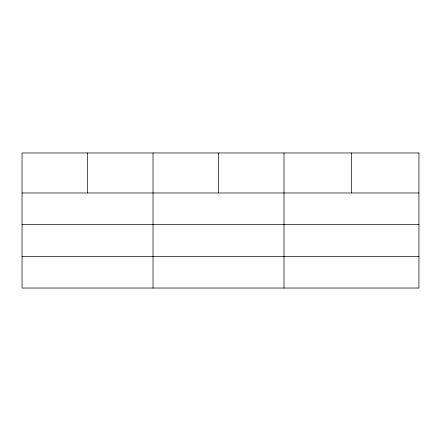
<?xml version="1.0" encoding="UTF-8"?>
<svg xmlns="http://www.w3.org/2000/svg" width="441" height="441" viewBox="0 0 441 441"><rect width="100%" height="100%" fill="white"/><g stroke="black" fill="none" stroke-linecap="round" stroke-linejoin="round"><path stroke-width="0.66" d="M22.05 192.971L418.95 192.971M22.05 224.342L418.95 224.342M22.05 256.668L418.95 256.668M351.477 152.961L351.477 192.971M284.004 152.961L284.004 288.039M218.516 152.961L218.516 192.971M153.027 152.961L153.027 288.039M87.539 152.961L87.539 192.971M418.95 152.961L22.05 152.961L22.05 288.039L418.95 288.039L418.95 152.961"/></g></svg>
